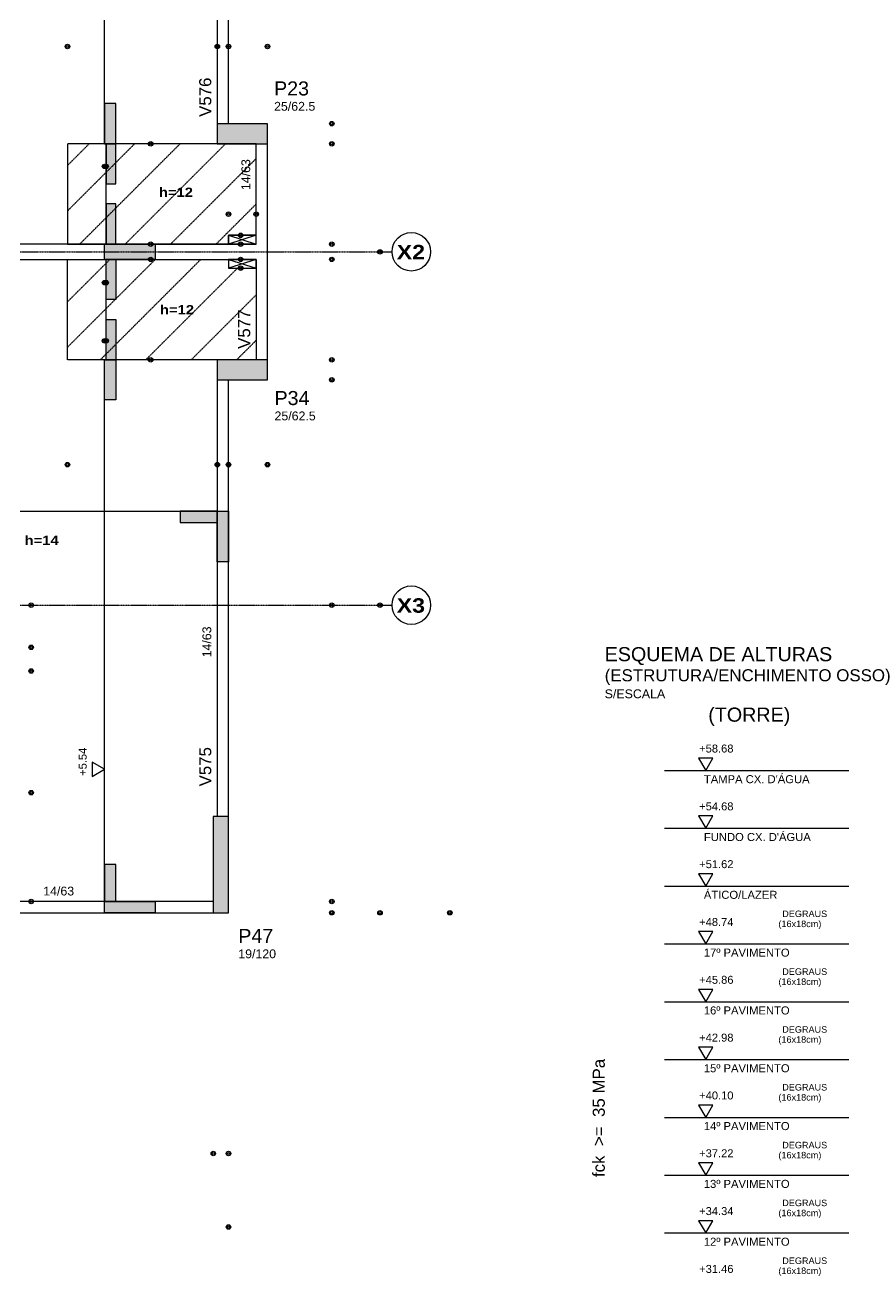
# Model space of a CAD drawing. Extents: x -15895 to 12929, y -2522 to 15173.
# Drawn here: x -10247 to -9201, y 12218 to 13776 of the extents above; entities that cross this region are included whole.
import ezdxf

# ---------------------------------------------------------------- set-up
doc = ezdxf.new("R2010")
doc.units = 0
doc.linetypes.add('ESTILO_TQS_0001', pattern=[1, 0.7, -0.3])
doc.linetypes.add('ESTILO_TQS_0007', pattern=[2.1, 1.5, -0.2, 0.2, -0.2])
for name, color, linetype in [('MTH-14', 2, 'Continuous'), ('MTH-224', 4, 'Continuous'), ('MTH-230', 1, 'Continuous'), ('MTH-DIM-PILAR', 3, 'Continuous'), ('MTH-DIM-VIGA', 3, 'Continuous'), ('MTH-EIXO-214', 4, 'Continuous'), ('MTH-FACE-VIGA', 7, 'Continuous'), ('MTH-LINHA-SEÇÃO', 16, 'Continuous'), ('MTH-PILAR-SEGUE', 5, 'Continuous'), ('MTH-SIMB_COTA', 3, 'Continuous'), ('MTH-SOMBRA21', 150, 'Continuous'), ('MTH-SOMBRA25', 253, 'Continuous'), ('MTH-TIT1-PILAR', 5, 'Continuous'), ('MTH-TIT1-VIGA', 5, 'Continuous'), ('MTH-TRACEJADO-216', 1, 'Continuous'), ('MTH-TXT', 4, 'Continuous'), ('MTH-TXT-NEGRITO', 5, 'Continuous'), ('MTH-TXT-NOTAS', 3, 'Continuous'), ('MTH-TXT2', 5, 'Continuous')]:
    doc.layers.add(name, color=color, linetype=linetype)
doc.styles.add('TQS_ARIAL', font='arial.ttf')
doc.styles.add('TQS_ARIAL_BLACK', font='ariblk.ttf')

msp = doc.modelspace()

# ---------------------------------------------------------------- linework, layer by layer
at = {"layer": 'MTH-224', "linetype": 'Continuous'}
for points in [[(-10163.73, 12840.44), (-10148.44, 12849.27), (-10163.73, 12858.1), (-10163.73, 12840.44)], [(-9409.04, 12863.15), (-9400.21, 12847.85), (-9391.38, 12863.15), (-9409.04, 12863.15)], [(-9409.04, 12791.15), (-9400.21, 12775.85), (-9391.38, 12791.15), (-9409.04, 12791.15)], [(-9409.04, 12719.16), (-9400.21, 12703.86), (-9391.38, 12719.16), (-9409.04, 12719.16)], [(-9409.04, 12647.17), (-9400.21, 12631.87), (-9391.38, 12647.17), (-9409.04, 12647.17)], [(-9409.04, 12575.17), (-9400.21, 12559.88), (-9391.38, 12575.17), (-9409.04, 12575.17)], [(-9409.04, 12503.18), (-9400.21, 12487.88), (-9391.38, 12503.18), (-9409.04, 12503.18)], [(-9409.04, 12431.19), (-9400.21, 12415.89), (-9391.38, 12431.19), (-9409.04, 12431.19)], [(-9409.04, 12359.2), (-9400.21, 12343.9), (-9391.38, 12359.2), (-9409.04, 12359.2)], [(-9409.04, 12287.2), (-9400.21, 12271.91), (-9391.38, 12287.2), (-9409.04, 12287.2)]]:
    msp.add_lwpolyline(points, dxfattribs=at)
at = {"layer": 'MTH-230', "linetype": 'Continuous'}
for p, q in [((-9959.66, 13514.16), (-9994.16, 13503.16)), ((-9994.16, 13514.16), (-9959.66, 13503.16)), ((-9959.66, 13484.16), (-9994.16, 13473.16)), ((-9994.16, 13484.16), (-9959.66, 13473.16)), ((-9451.39, 12847.85), (-9221.98, 12847.85)), ((-9451.39, 12775.85), (-9221.98, 12775.85)), ((-9451.39, 12703.86), (-9221.98, 12703.86)), ((-9451.39, 12631.87), (-9221.98, 12631.87)), ((-9451.39, 12559.88), (-9221.98, 12559.88)), ((-9451.39, 12487.88), (-9221.98, 12487.88)), ((-9451.39, 12415.89), (-9221.98, 12415.89)), ((-9451.39, 12343.9), (-9221.98, 12343.9)), ((-9451.39, 12271.91), (-9221.98, 12271.91))]:
    msp.add_line(p, q, dxfattribs=at)
for centre in [(-9766.66, 13493.66), (-9766.66, 13053.66)]:
    msp.add_circle(centre, 24, dxfattribs=at)
at = {"layer": 'MTH-EIXO-214', "linetype": 'ESTILO_TQS_0007'}
for p, q in [((-15560.66, 13493.66), (-9790.66, 13493.66)), ((-15560.66, 13053.66), (-9790.66, 13053.66))]:
    msp.add_line(p, q, dxfattribs=at)
at = {"layer": 'MTH-FACE-VIGA', "linetype": 'Continuous'}
for p, q in [((-10008.16, 14196.66), (-10008.16, 13653.16)), ((-9994.16, 13653.16), (-9994.16, 14196.66)), ((-9959.66, 13503.16), (-9959.66, 13628.16)), ((-9945.66, 13359.16), (-9945.66, 13628.16)), ((-9959.66, 13503.16), (-10499.66, 13503.16)), ((-10499.66, 13484.16), (-9959.66, 13484.16)), ((-9959.66, 13484.16), (-9959.66, 13359.16)), ((-10008.16, 13334.16), (-10008.16, 12790.66)), ((-9994.16, 12790.66), (-9994.16, 13334.16)), ((-10013.16, 12684.66), (-10499.66, 12684.66)), ((-10499.66, 12670.66), (-10013.16, 12670.66))]:
    msp.add_line(p, q, dxfattribs=at)
for points in [[(-9959.66, 13514.16), (-9994.16, 13514.16), (-9994.16, 13503.16), (-9959.66, 13503.16), (-9959.66, 13514.16)], [(-9959.66, 13484.16), (-9994.16, 13484.16), (-9994.16, 13473.16), (-9959.66, 13473.16), (-9959.66, 13484.16)]]:
    msp.add_lwpolyline(points, dxfattribs=at)
at = {"layer": 'MTH-LINHA-SEÇÃO', "linetype": 'Continuous'}
for p, q in [((-10148.44, 13628.16), (-10148.44, 14316.66)), ((-10148.44, 13628.16), (-10146.44, 13628.16)), ((-10146.44, 13503.16), (-10146.44, 13628.16)), ((-10146.44, 13359.16), (-10146.44, 13484.16)), ((-10146.44, 13359.16), (-10148.44, 13359.16)), ((-10148.44, 12670.66), (-10148.44, 13359.16)), ((-12666.16, 13170.57), (-9994.16, 13170.57))]:
    msp.add_line(p, q, dxfattribs=at)
for points in [[(-10148.44, 13678.16), (-10148.44, 13628.16), (-10134.44, 13628.16), (-10134.44, 13678.16), (-10148.44, 13678.16)], [(-10146.44, 13628.16), (-10146.44, 13578.16), (-10134.44, 13578.16), (-10134.44, 13628.16), (-10146.44, 13628.16)], [(-10146.44, 13553.16), (-10146.44, 13503.16), (-10134.44, 13503.16), (-10134.44, 13553.16), (-10146.44, 13553.16)], [(-10085.44, 13484.16), (-10148.44, 13484.16), (-10148.44, 13503.16), (-10085.44, 13503.16), (-10085.44, 13484.16)], [(-10146.44, 13434.16), (-10146.44, 13484.16), (-10134.44, 13484.16), (-10134.44, 13434.16), (-10146.44, 13434.16)], [(-10146.44, 13359.16), (-10146.44, 13409.16), (-10134.44, 13409.16), (-10134.44, 13359.16), (-10146.44, 13359.16)], [(-10148.44, 13309.16), (-10148.44, 13359.16), (-10134.44, 13359.16), (-10134.44, 13309.16), (-10148.44, 13309.16)], [(-10008.16, 13170.57), (-10054.16, 13170.57), (-10054.16, 13156.57), (-10008.16, 13156.57), (-10008.16, 13170.57)], [(-10008.16, 13107.57), (-10008.16, 13170.57), (-9994.16, 13170.57), (-9994.16, 13107.57), (-10008.16, 13107.57)], [(-10148.44, 12730.66), (-10148.44, 12684.66), (-10134.44, 12684.66), (-10134.44, 12730.66), (-10148.44, 12730.66)], [(-10085.44, 12670.66), (-10148.44, 12670.66), (-10148.44, 12684.66), (-10085.44, 12684.66), (-10085.44, 12670.66)]]:
    msp.add_lwpolyline(points, dxfattribs=at)
at = {"layer": 'MTH-PILAR-SEGUE', "linetype": 'Continuous'}
for points in [[(-9945.66, 13628.16), (-9945.66, 13653.16), (-10008.16, 13653.16), (-10008.16, 13628.16), (-9945.66, 13628.16)], [(-9945.66, 13334.16), (-9945.66, 13359.16), (-10008.16, 13359.16), (-10008.16, 13334.16), (-9945.66, 13334.16)], [(-10013.16, 12670.66), (-9994.16, 12670.66), (-9994.16, 12790.66), (-10013.16, 12790.66), (-10013.16, 12670.66)]]:
    msp.add_lwpolyline(points, dxfattribs=at)
at = {"layer": 'MTH-SIMB_COTA', "linetype": 'Continuous'}
for centre, radius in [((-10194.66, 13749.26), 2.8), ((-10194.66, 13749.26), 2.8), ((-10194.66, 13749.26), 1.4), ((-10194.66, 13749.26), 1.4), ((-10008.16, 13749.26), 2.8), ((-10008.16, 13749.26), 1.4), ((-9994.16, 13749.26), 2.8), ((-9994.16, 13749.26), 1.4), ((-9945.66, 13749.26), 2.8), ((-9945.66, 13749.26), 1.4), ((-9865.66, 13653.16), 2.8), ((-9865.66, 13653.16), 2.8), ((-9865.66, 13653.16), 1.4), ((-9865.66, 13653.16), 1.4), ((-10090.99, 13628.16), 2.8), ((-10090.99, 13628.16), 1.4), ((-9865.66, 13628.16), 2.8), ((-9865.66, 13628.16), 2.8), ((-9865.66, 13628.16), 1.4), ((-9865.66, 13628.16), 1.4), ((-10148.44, 13599.96), 2.8), ((-10148.44, 13599.96), 2.8), ((-10148.44, 13599.96), 2.8), ((-10148.44, 13599.96), 1.4), ((-10148.44, 13599.96), 1.4), ((-10148.44, 13599.96), 1.4), ((-10146.44, 13599.96), 2.8), ((-10146.44, 13599.96), 2.8), ((-10146.44, 13599.96), 2.8), ((-10146.44, 13599.96), 1.4), ((-10146.44, 13599.96), 1.4), ((-10146.44, 13599.96), 1.4), ((-9994.16, 13540.51), 2.8), ((-9994.16, 13540.51), 1.4), ((-9959.66, 13540.51), 2.8), ((-9959.66, 13540.51), 1.4), ((-10090.99, 13503.16), 2.8), ((-9979.08, 13514.16), 2.8), ((-9979.08, 13503.16), 2.8), ((-9979.08, 13514.16), 1.4), ((-9865.66, 13503.16), 2.8), ((-9865.66, 13503.16), 2.8), ((-10090.99, 13503.16), 1.4), ((-9979.08, 13503.16), 1.4), ((-9865.66, 13503.16), 1.4), ((-9865.66, 13503.16), 1.4), ((-9805.66, 13493.66), 2.8), ((-9805.66, 13493.66), 2.8), ((-9805.66, 13493.66), 1.4), ((-9805.66, 13493.66), 1.4), ((-10090.99, 13484.16), 2.8), ((-10090.99, 13484.16), 1.4), ((-9979.08, 13484.16), 2.8), ((-9979.08, 13473.16), 2.8), ((-9979.08, 13484.16), 1.4), ((-9979.08, 13473.16), 1.4), ((-9865.66, 13484.16), 2.8), ((-9865.66, 13484.16), 2.8), ((-9865.66, 13484.16), 1.4), ((-9865.66, 13484.16), 1.4), ((-10148.44, 13455.2), 2.8), ((-10148.44, 13455.2), 2.8), ((-10148.44, 13455.2), 2.8), ((-10146.44, 13455.2), 2.8), ((-10146.44, 13455.2), 2.8), ((-10146.44, 13455.2), 2.8), ((-10148.44, 13455.2), 1.4), ((-10148.44, 13455.2), 1.4), ((-10148.44, 13455.2), 1.4), ((-10146.44, 13455.2), 1.4), ((-10146.44, 13455.2), 1.4), ((-10146.44, 13455.2), 1.4), ((-10148.44, 13382.82), 2.8), ((-10148.44, 13382.82), 2.8), ((-10148.44, 13382.82), 2.8), ((-10148.44, 13382.82), 1.4), ((-10148.44, 13382.82), 1.4), ((-10148.44, 13382.82), 1.4), ((-10146.44, 13382.82), 2.8), ((-10146.44, 13382.82), 2.8), ((-10146.44, 13382.82), 2.8), ((-10146.44, 13382.82), 1.4), ((-10146.44, 13382.82), 1.4), ((-10146.44, 13382.82), 1.4), ((-10090.99, 13359.16), 2.8), ((-10090.99, 13359.16), 1.4), ((-9865.66, 13359.16), 2.8), ((-9865.66, 13359.16), 2.8), ((-9865.66, 13359.16), 1.4), ((-9865.66, 13359.16), 1.4), ((-9865.66, 13334.16), 2.8), ((-9865.66, 13334.16), 2.8), ((-9865.66, 13334.16), 1.4), ((-9865.66, 13334.16), 1.4), ((-10194.66, 13228.64), 2.8), ((-10194.66, 13228.64), 2.8), ((-10194.66, 13228.64), 1.4), ((-10194.66, 13228.64), 1.4), ((-10008.16, 13228.64), 2.8), ((-10008.16, 13228.64), 1.4), ((-9994.16, 13228.64), 2.8), ((-9994.16, 13228.64), 1.4), ((-9945.66, 13228.64), 2.8), ((-9945.66, 13228.64), 1.4), ((-10239.79, 13053.66), 2.8), ((-10239.79, 13053.66), 1.4), ((-9865.66, 13053.66), 2.8), ((-9865.66, 13053.66), 2.8), ((-9865.66, 13053.66), 1.4), ((-9865.66, 13053.66), 1.4), ((-9805.66, 13053.66), 2.8), ((-9805.66, 13053.66), 2.8), ((-9805.66, 13053.66), 1.4), ((-9805.66, 13053.66), 1.4), ((-10239.79, 13001.16), 2.8), ((-10239.79, 13001.16), 2.8), ((-10239.79, 13001.16), 1.4), ((-10239.79, 13001.16), 1.4), ((-10239.79, 12971.66), 2.8), ((-10239.79, 12971.66), 2.8), ((-10239.79, 12971.66), 1.4), ((-10239.79, 12971.66), 1.4), ((-10239.79, 12820.16), 2.8), ((-10239.79, 12820.16), 2.8), ((-10239.79, 12820.16), 1.4), ((-10239.79, 12820.16), 1.4), ((-10239.79, 12684.66), 2.8), ((-10239.79, 12684.66), 1.4), ((-9865.66, 12684.66), 2.8), ((-9865.66, 12684.66), 2.8), ((-9865.66, 12684.66), 1.4), ((-9865.66, 12684.66), 1.4), ((-9865.66, 12670.66), 2.8), ((-9865.66, 12670.66), 1.4), ((-9805.66, 12670.66), 2.8), ((-9805.66, 12670.66), 1.4), ((-9718.75, 12670.66), 2.8), ((-9718.75, 12670.66), 1.4), ((-10013.16, 12370.91), 2.8), ((-10013.16, 12370.91), 2.8), ((-10013.16, 12370.91), 1.4), ((-10013.16, 12370.91), 1.4), ((-9994.16, 12370.91), 2.8), ((-9994.16, 12370.91), 1.4), ((-9994.16, 12279.34), 2.8), ((-9994.16, 12279.34), 1.4)]:
    msp.add_circle(centre, radius, dxfattribs=at)
at = {"layer": 'MTH-SOMBRA21', "linetype": 'Continuous'}
for points in [[(-10148.44, 13678.16), (-10148.44, 13628.16), (-10134.44, 13628.16)], [(-10148.44, 13678.16), (-10134.44, 13628.16), (-10134.44, 13678.16)], [(-10148.44, 13678.16), (-10134.44, 13678.16), (-10148.44, 13678.16)], [(-10146.44, 13628.16), (-10146.44, 13578.16), (-10134.44, 13578.16)], [(-10146.44, 13628.16), (-10134.44, 13578.16), (-10134.44, 13628.16)], [(-10146.44, 13628.16), (-10134.44, 13628.16), (-10146.44, 13628.16)], [(-10146.44, 13553.16), (-10146.44, 13503.16), (-10134.44, 13503.16)], [(-10146.44, 13553.16), (-10134.44, 13503.16), (-10134.44, 13553.16)], [(-10146.44, 13553.16), (-10134.44, 13553.16), (-10146.44, 13553.16)], [(-10085.44, 13484.16), (-10148.44, 13484.16), (-10148.44, 13503.16)], [(-10085.44, 13484.16), (-10148.44, 13503.16), (-10085.44, 13503.16)], [(-10085.44, 13484.16), (-10085.44, 13503.16), (-10085.44, 13484.16)], [(-10146.44, 13434.16), (-10146.44, 13484.16), (-10134.44, 13484.16)], [(-10146.44, 13434.16), (-10134.44, 13484.16), (-10134.44, 13434.16)], [(-10146.44, 13434.16), (-10134.44, 13434.16), (-10146.44, 13434.16)], [(-10146.44, 13359.16), (-10146.44, 13409.16), (-10134.44, 13409.16)], [(-10146.44, 13359.16), (-10134.44, 13409.16), (-10134.44, 13359.16)], [(-10148.44, 13309.16), (-10148.44, 13359.16), (-10134.44, 13359.16)], [(-10148.44, 13309.16), (-10134.44, 13359.16), (-10134.44, 13309.16)], [(-10146.44, 13359.16), (-10134.44, 13359.16), (-10146.44, 13359.16)], [(-10148.44, 13309.16), (-10134.44, 13309.16), (-10148.44, 13309.16)], [(-10008.16, 13170.57), (-10054.16, 13170.57), (-10054.16, 13156.57)], [(-10008.16, 13170.57), (-10054.16, 13156.57), (-10008.16, 13156.57)], [(-10008.16, 13170.57), (-10008.16, 13156.57), (-10008.16, 13170.57)], [(-10008.16, 13107.57), (-10008.16, 13170.57), (-9994.16, 13170.57)], [(-10008.16, 13107.57), (-9994.16, 13170.57), (-9994.16, 13107.57)], [(-10008.16, 13107.57), (-9994.16, 13107.57), (-10008.16, 13107.57)], [(-10148.44, 12730.66), (-10148.44, 12684.66), (-10134.44, 12684.66)], [(-10148.44, 12730.66), (-10134.44, 12684.66), (-10134.44, 12730.66)], [(-10148.44, 12730.66), (-10134.44, 12730.66), (-10148.44, 12730.66)], [(-10085.44, 12670.66), (-10148.44, 12670.66), (-10148.44, 12684.66)], [(-10085.44, 12670.66), (-10148.44, 12684.66), (-10085.44, 12684.66)], [(-10085.44, 12670.66), (-10085.44, 12684.66), (-10085.44, 12670.66)]]:
    msp.add_solid(points, dxfattribs=at)
at = {"layer": 'MTH-SOMBRA25', "linetype": 'Continuous'}
for points in [[(-9945.66, 13628.16), (-9945.66, 13653.16), (-10008.16, 13653.16)], [(-9945.66, 13628.16), (-10008.16, 13653.16), (-10008.16, 13628.16)], [(-9945.66, 13628.16), (-10008.16, 13628.16), (-9945.66, 13628.16)], [(-9945.66, 13334.16), (-9945.66, 13359.16), (-10008.16, 13359.16)], [(-9945.66, 13334.16), (-10008.16, 13359.16), (-10008.16, 13334.16)], [(-9945.66, 13334.16), (-10008.16, 13334.16), (-9945.66, 13334.16)], [(-10013.16, 12670.66), (-9994.16, 12670.66), (-9994.16, 12790.66)], [(-10013.16, 12670.66), (-9994.16, 12790.66), (-10013.16, 12790.66)], [(-10013.16, 12670.66), (-10013.16, 12790.66), (-10013.16, 12670.66)]]:
    msp.add_solid(points, dxfattribs=at)
at = {"layer": 'MTH-TRACEJADO-216', "linetype": 'ESTILO_TQS_0001'}
for p, q in [((-10194.66, 13601.04), (-10177.96, 13617.74)), ((-10177.96, 13617.74), (-10177.37, 13618.33)), ((-10177.37, 13618.33), (-10176.4, 13619.3)), ((-10176.4, 13619.3), (-10167.54, 13628.16)), ((-10138.31, 13600.82), (-10110.98, 13628.16)), ((-10100.22, 13582.35), (-10054.41, 13628.16)), ((-10062.13, 13563.87), (-9997.84, 13628.16)), ((-10141.31, 13597.82), (-10138.31, 13600.82)), ((-10024.04, 13545.39), (-9959.66, 13609.77)), ((-10194.66, 13544.47), (-10143.11, 13596.02)), ((-10143.11, 13596.02), (-10141.31, 13597.82)), ((-10179.41, 13503.16), (-10108.27, 13574.3)), ((-10108.27, 13574.3), (-10105.25, 13577.32)), ((-10105.25, 13577.32), (-10100.22, 13582.35)), ((-10122.84, 13503.16), (-10073.42, 13552.57)), ((-10073.42, 13552.57), (-10069.18, 13556.81)), ((-10069.18, 13556.81), (-10062.13, 13563.87)), ((-9985.95, 13526.91), (-9959.66, 13553.2)), ((-10038.58, 13530.85), (-10033.12, 13536.31)), ((-10033.12, 13536.31), (-10024.04, 13545.39)), ((-10066.27, 13503.16), (-10038.58, 13530.85)), ((-9997.06, 13515.8), (-9985.95, 13526.91)), ((-10009.7, 13503.16), (-10003.74, 13509.13)), ((-10003.74, 13509.13), (-9997.06, 13515.8)), ((-10194.66, 13374.77), (-10085.27, 13484.16)), ((-10194.66, 13431.33), (-10141.84, 13484.16)), ((-10085.88, 13426.98), (-10028.7, 13484.16)), ((-10005.24, 13451.05), (-9983.13, 13473.16)), ((-10097.13, 13359.16), (-10005.24, 13451.05)), ((-10099.72, 13413.15), (-10085.88, 13426.98)), ((-10040.56, 13359.16), (-9959.66, 13440.06)), ((-10115.11, 13397.75), (-10099.72, 13413.15)), ((-10153.7, 13359.16), (-10115.11, 13397.75)), ((-9984, 13359.16), (-9959.66, 13383.49))]:
    msp.add_line(p, q, dxfattribs=at)
for points in [[(-10194.66, 13628.16), (-10194.66, 13503.16), (-9994.16, 13503.16), (-9994.16, 13514.16), (-9959.66, 13514.16), (-9959.66, 13628.16), (-10194.66, 13628.16)], [(-10194.66, 13359.16), (-10194.66, 13484.16), (-9994.16, 13484.16), (-9994.16, 13473.16), (-9959.66, 13473.16), (-9959.66, 13359.16), (-10194.66, 13359.16)]]:
    msp.add_lwpolyline(points, dxfattribs=at)

# ---------------------------------------------------------------- texts
at = {"layer": 'MTH-14', "linetype": 'Continuous', "style": 'TQS_ARIAL'}
for s, height, p in [('DEGRAUS', 8.099, (-9304.97, 12665.29)), ('(16x18cm)', 8.1, (-9309.73, 12652.77)), ('DEGRAUS', 8.099, (-9304.97, 12593.29)), ('(16x18cm)', 8.1, (-9309.73, 12580.78)), ('DEGRAUS', 8.099, (-9304.97, 12521.3)), ('(16x18cm)', 8.1, (-9309.73, 12508.79)), ('DEGRAUS', 8.099, (-9304.97, 12449.31)), ('(16x18cm)', 8.1, (-9309.73, 12436.8)), ('DEGRAUS', 8.099, (-9304.97, 12377.32)), ('(16x18cm)', 8.1, (-9309.73, 12364.8)), ('DEGRAUS', 8.099, (-9304.97, 12305.32)), ('(16x18cm)', 8.1, (-9309.73, 12292.81)), ('(16x18cm)', 8.1, (-9309.73, 12220.82)), ('DEGRAUS', 8.099, (-9304.97, 12233.33))]:
    msp.add_text(s, height=height, dxfattribs=at).set_placement(p)
at = {"layer": 'MTH-DIM-PILAR', "linetype": 'Continuous', "style": 'TQS_ARIAL'}
for s, p in [('25/62.5', (-9937.46, 13669.29)), ('25/62.5', (-9936.91, 13283.78)), ('19/120', (-9982, 12614.01))]:
    msp.add_text(s, height=11, dxfattribs=at).set_placement(p)
at = {"layer": 'MTH-DIM-VIGA', "linetype": 'Continuous', "style": 'TQS_ARIAL'}
for p in [(-9967.16, 13570.5), (-10015.66, 12988.66)]:
    msp.add_text('14/63', height=11, rotation=90, dxfattribs=at).set_placement(p)
msp.add_text('14/63', height=11, dxfattribs=at).set_placement((-10224.77, 12692.16))
at = {"layer": 'MTH-TIT1-PILAR', "linetype": 'Continuous', "style": 'TQS_ARIAL'}
for s, p in [('P23', (-9937.46, 13688.29)), ('P34', (-9936.91, 13302.78)), ('P47', (-9982, 12633.01))]:
    msp.add_text(s, height=17.5, dxfattribs=at).set_placement(p)
at = {"layer": 'MTH-TIT1-VIGA', "linetype": 'Continuous', "style": 'TQS_ARIAL'}
for s, p in [('V576', (-10015.66, 13661.62)), ('V577', (-9967.16, 13372.76)), ('V575', (-10015.66, 12827.97))]:
    msp.add_text(s, height=15, rotation=90, dxfattribs=at).set_placement(p)
at = {"layer": 'MTH-TXT', "linetype": 'Continuous', "style": 'TQS_ARIAL'}
for s, height, p in [('+5.54', 9.9, (-10170.75, 12841.13)), ('fck  >=  35 MPa', 15.05, (-9525.82, 12341.53))]:
    msp.add_text(s, height=height, rotation=90, dxfattribs=at).set_placement(p)
for s, p in [('+58.68', (-9408.35, 12870.17)), ('+54.68', (-9408.35, 12798.18)), ('+51.62', (-9408.35, 12726.19)), ('+48.74', (-9408.35, 12654.19)), ('+45.86', (-9408.35, 12582.2)), ('+42.98', (-9408.35, 12510.21)), ('+40.10', (-9408.35, 12438.22)), ('+37.22', (-9408.35, 12366.22)), ('+34.34', (-9408.35, 12294.23)), ('+31.46', (-9408.35, 12222.23))]:
    msp.add_text(s, height=9.9, dxfattribs=at).set_placement(p)
at = {"layer": 'MTH-TXT-NEGRITO', "linetype": 'Continuous', "style": 'TQS_ARIAL_BLACK'}
for s, height, p in [('h=12', 11.5, (-10080.86, 13562.04)), ('X2', 18, (-9784.79, 13484.26)), ('h=12', 11.5, (-10079.5, 13415.81)), ('h=14', 11.5, (-10248, 13128.67)), ('X3', 18, (-9784.79, 13044.26))]:
    msp.add_text(s, height=height, dxfattribs=at).set_placement(p)
at = {"layer": 'MTH-TXT-NOTAS', "linetype": 'Continuous', "style": 'TQS_ARIAL'}
for s, height, p in [('S/ESCALA', 11.028, (-9525.97, 12937.75)), ("TAMPA CX. D'ÁGUA", 10, (-9402.47, 12831.96)), ("FUNDO CX. D'ÁGUA", 10, (-9402.47, 12759.97)), ('ÁTICO/LAZER', 10, (-9402.56, 12688.01)), ('17º PAVIMENTO', 10, (-9402.56, 12616.02)), ('16º PAVIMENTO', 10, (-9402.56, 12544.03)), ('15º PAVIMENTO', 10, (-9402.56, 12472.04)), ('14º PAVIMENTO', 10, (-9402.56, 12400.04)), ('13º PAVIMENTO', 10, (-9402.56, 12328.05)), ('12º PAVIMENTO', 10, (-9402.56, 12256.06))]:
    msp.add_text(s, height=height, dxfattribs=at).set_placement(p)
at = {"layer": 'MTH-TXT2', "linetype": 'Continuous', "style": 'TQS_ARIAL'}
for s, height, p in [('ESQUEMA DE ALTURAS', 17.5426, (-9525.97, 12983.87)), ('(ESTRUTURA/ENCHIMENTO OSSO)', 15.0365, (-9525.97, 12958.81)), ('(TORRE)', 17.543, (-9397.06, 12908.56))]:
    msp.add_text(s, height=height, dxfattribs=at).set_placement(p)

doc.saveas('drawing.dxf')
